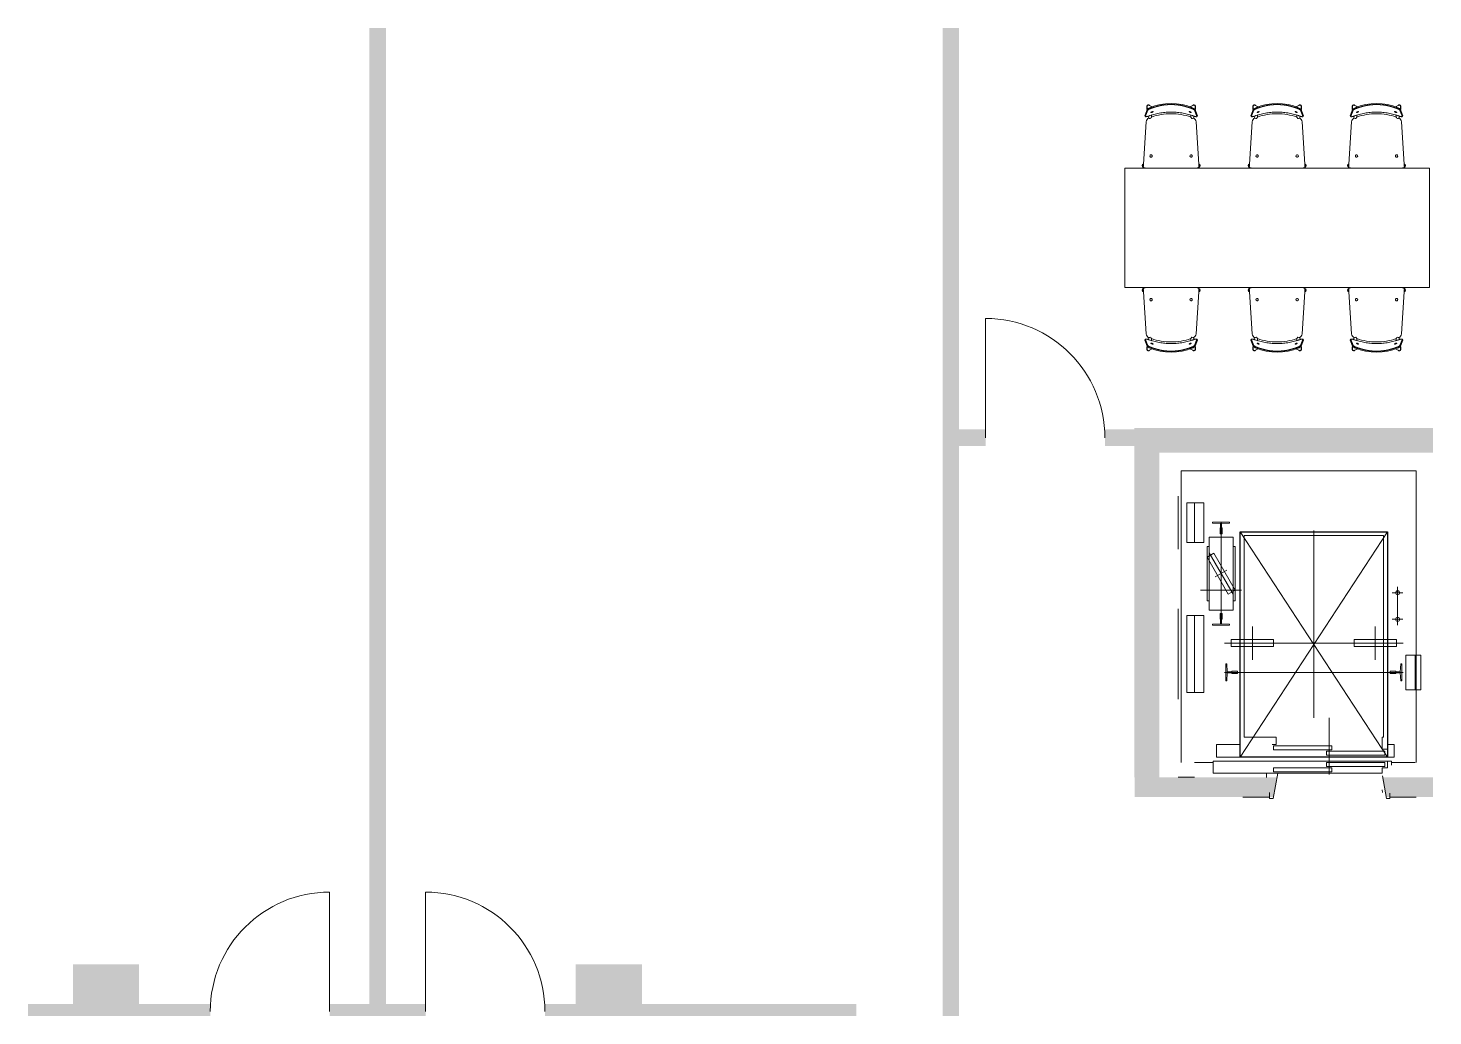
# Model space of a CAD drawing. Header units: millimetres. Extents: x -376000 to 292178, y -193032 to 188048.
# Drawn here: x -182674 to -172074, y -101381 to -93931 of the extents above; entities that cross this region are included whole.
import ezdxf

# ---------------------------------------------------------------- set-up
doc = ezdxf.new("R2010")
doc.units = ezdxf.units.MM
doc.header["$PDMODE"] = 1
doc.header["$PDSIZE"] = -2
for name, color, linetype, lineweight in [('00_一般', 7, 'Continuous', 5), ('02_既存平面-内部建具・サッシ', 7, 'Continuous', 18), ('_什器 (2D)', 7, 'Continuous', 5), ('_区分表-C_A：塗（壁）-2 (2D)', 7, 'Continuous', 5), ('_区分表-オーナー：塗（壁）-3 (2D)', 7, 'Continuous', 5), ('_区分表-リアルゲイト：塗（壁） (2D)', 7, 'Continuous', 5)]:
    doc.layers.add(name, color=color, linetype=linetype, lineweight=lineweight)
for name, color, linetype, lineweight, true_color in [('02_0.25', 1, 'Continuous', 25, 0xff0000), ('03_0.15', 7, 'Continuous', 15, 0x990099), ('04_0.10', 7, 'Continuous', 9, 0x0099ff), ('08_ハッチ・色', 7, 'Continuous', 5, 0x888888)]:
    doc.layers.add(name, color=color, linetype=linetype, lineweight=lineweight, true_color=true_color)

# ---------------------------------------------------------------- blocks, each defined once
blk = doc.blocks.new('グループ-475')
at = {"layer": '04_0.10', "flags": 128}
for points in [[(162, 208, 0.200076), (-162, 208, 0.023991), (-172, 203), (-172, 203, 0.061295), (-179, 198), (-179, 198, 0.12459), (-181, 195), (-194, 161), (-198, 150, 0.182214), (-198, 149), (-195, 143), (-178, 186), (-177, 189, -0.078146), (-176, 190, -0.04244), (-174, 192, -0.02741), (-171, 194, -0.022324), (-167, 197, -0.014304), (-163, 199, -0.01212), (-158, 201, -0.02333), (-121, 214, -0.02527), (-80, 225, -0.050548), (0, 232), (0, 232), (0, 232, -0.050548), (80, 225, -0.02527), (121, 214, -0.02333), (158, 201, -0.01212), (163, 199, -0.014304), (167, 197, -0.022324), (171, 194, -0.02741), (174, 192, -0.04244), (176, 190, -0.078146), (177, 189), (178, 186), (195, 143), (198, 149, 0.182214), (198, 150), (194, 161), (181, 195, 0.12459), (179, 198, 0.061295), (172, 203, 0.023991), (162, 208)], [(0, -248), (184, -248), (185, -248), (186, -248, 0.047973), (196, -246, 0.087447), (206, -243, 0.169024), (209, -239, 0.113499), (210, -236, -0.000786), (209, -224), (209, -216), (189, 103, 0.312257), (166, 131, -0.291651), (157, 128, -0.291651), (150, 134), (149, 138, 0.084378), (0, 163, 0.084378), (-149, 138), (-150, 134, -0.291651), (-157, 128, -0.291651), (-166, 131, 0.312257), (-189, 103), (-209, -216), (-209, -224), (-209, -224, -0.000786), (-210, -236), (-210, -236, 0.113499), (-209, -239, 0.169024), (-206, -243, 0.087447), (-196, -246, 0.047973), (-186, -248), (-185, -248)], [(-160, -156, -0.414214), (-151, -147, -0.414214), (-142, -156, -0.414214), (-151, -165, -0.414214)], [(142, -156, -0.414214), (151, -147, -0.414214), (160, -156, -0.414214), (151, -165, -0.414214)]]:
    blk.add_lwpolyline(points, format="xyb", close=True, dxfattribs=at)
at = {"layer": '04_0.10'}
blk.add_rational_spline([(-195, 142), (-195, 142), (-195, 142), (-194, 141), (-194, 141), (-193, 141), (-192, 141), (-190, 141), (-188, 141), (-181, 142), (-175, 144), (-167, 147), (-160, 149), (0, 203), (160, 149), (167, 147), (175, 144), (181, 142), (188, 141), (190, 141), (192, 141), (193, 141), (194, 141), (194, 141), (195, 142), (195, 142), (195, 142), (195, 142), (195, 143), (187, 164), (178, 186), (178, 187), (177, 189), (177, 189), (176, 190), (175, 191), (174, 192), (173, 193), (171, 194), (169, 195), (167, 197), (165, 198), (163, 199), (160, 200), (158, 201), (139, 209), (121, 214), (100, 220), (80, 225), (40, 233), (0, 232), (-40, 233), (-80, 225), (-100, 220), (-121, 214), (-139, 209), (-158, 201), (-160, 200), (-163, 199), (-165, 198), (-167, 197), (-169, 195), (-171, 194), (-173, 193), (-174, 192), (-175, 191), (-176, 190), (-177, 189), (-177, 189), (-178, 187), (-178, 186), (-187, 164), (-195, 143), (-195, 142), (-195, 142)], [1, 0.987825928512, 1, 0.97986614498, 1, 0.989358035677, 1, 0.99735376588, 1, 0.996714438702, 1, 0.999946519745, 1, 0.947692560128, 1, 0.999946519745, 1, 0.996714438702, 1, 0.99735376588, 1, 0.989358035677, 1, 0.97986614498, 1, 0.987825928512, 1, 1, 1, 1, 1, 1, 1, 0.987860534512, 1, 0.996404122048, 1, 0.99849853769, 1, 0.999003774003, 1, 0.999590866625, 1, 0.999706275757, 1, 0.99891198391, 1, 0.998723642503, 1, 0.994902848998, 1, 0.994902848998, 1, 0.998723642503, 1, 0.99891198391, 1, 0.999706275757, 1, 0.999590866625, 1, 0.999003774003, 1, 0.99849853769, 1, 0.996404122048, 1, 0.987860534512, 1, 1, 1, 1, 1, 1, 1], degree=2, knots=[0, 0, 0, 0.000312, 0.000312, 0.001484, 0.001484, 0.003913, 0.003913, 0.00819, 0.00819, 0.023742, 0.023742, 0.042412, 0.042412, 0.41243, 0.41243, 0.431101, 0.431101, 0.446652, 0.446652, 0.45093, 0.45093, 0.453358, 0.453358, 0.45453, 0.45453, 0.454842, 0.454842, 0.455845, 0.455845, 0.509539, 0.509539, 0.51304, 0.51304, 0.514874, 0.514874, 0.517828, 0.517828, 0.52219, 0.52219, 0.528085, 0.528085, 0.53337, 0.53337, 0.540086, 0.540086, 0.585622, 0.585622, 0.634505, 0.634505, 0.727421, 0.727421, 0.820337, 0.820337, 0.86922, 0.86922, 0.914756, 0.914756, 0.921473, 0.921473, 0.926757, 0.926757, 0.932652, 0.932652, 0.937015, 0.937015, 0.939968, 0.939968, 0.941803, 0.941803, 0.945303, 0.945303, 0.998997, 0.998997, 1, 1, 1], dxfattribs=at)
for points in [[(-149, 176), (-147, 177), (-142, 179), (-138, 179), (-135, 179), (-135, 178), (-137, 177), (-141, 175), (-145, 173), (-150, 172), (-152, 173), (-152, 174), (-150, 175), (-149, 176)], [(151, 174), (152, 174), (152, 173), (150, 172), (145, 173), (141, 175), (137, 177), (135, 178), (135, 179), (138, 179), (142, 179), (147, 177), (150, 175), (151, 174)]]:
    blk.add_open_spline(points, degree=2, dxfattribs=at)
blk.add_point((0, 0), dxfattribs=at)
blk = doc.blocks.new('グループ-476')
at = {"layer": '04_0.10', "flags": 128}
for points in [[(-164, 226, 0.318902), (-175, 231, 0.318726), (-183, 221), (-183, 215), (-183, 209, 0.008176), (-184, 202, 0.179741), (-181, 196), (-181, 196, -0.001946), (-182, 201, -0.062958), (-182, 203), (-181, 221, -0.251613), (-176, 228, -0.251613), (-168, 228)], [(183, 215), (183, 221, 0.318726), (175, 231, 0.318902), (164, 226), (168, 228, -0.251613), (176, 228, -0.251613), (181, 221), (182, 203), (182, 203, -0.062958), (182, 201), (182, 201), (182, 201, -0.001946), (181, 196, 0.179741), (184, 202, 0.008176), (183, 209)], [(-208, -241, -0.065696), (-209, -239, -0.0366), (-210, -238, -0.306892), (-217, -227, -0.306892), (-209, -216), (-208, -214, 0.320517), (-219, -227, 0.320517), (-210, -241, 0.026152), (-208, -241)], [(208, -241, 0.065696), (209, -239, 0.0366), (210, -238, 0.306892), (217, -227, 0.306892), (209, -216), (208, -214, -0.320517), (219, -227, -0.320517), (210, -241, -0.026152), (208, -241)]]:
    blk.add_lwpolyline(points, format="xyb", close=True, dxfattribs=at)
at = {"layer": '04_0.10'}
blk.add_point((0, 0), dxfattribs=at)
blk = doc.blocks.new('グループ-477')
at = {"layer": '04_0.10', "flags": 128}
for points in [[(-158, 150, -0.005004), (-173, 145), (-173, 145), (-170, 130, -0.030854), (-166, 131, 0.281937), (-157, 128, 0.281937), (-150, 134), (-145, 154, 0.006899), (-158, 150)], [(173, 145, -0.005004), (158, 150, 0.006899), (145, 154), (150, 134, 0.281937), (157, 128, 0.281937), (166, 131, -0.030854), (170, 130)]]:
    blk.add_lwpolyline(points, format="xyb", close=True, dxfattribs=at)
at = {"layer": '04_0.10'}
blk.add_point((0, 0), dxfattribs=at)
blk = doc.blocks.new('グループ-478')
at = {"layer": '04_0.10', "flags": 128}
for points in [[(-159, 209, -0.010844), (-142, 216), (-168, 228, 0.251613), (-176, 228, 0.251613), (-181, 221), (-182, 203), (-182, 203, 0.062958), (-182, 201), (-182, 201), (-182, 201, 0.002492), (-181, 194), (-181, 194), (-181, 195, -0.12459), (-179, 198, -0.061295), (-172, 203, -0.030625), (-159, 209)], [(181, 194), (181, 194, 0.002492), (182, 201), (182, 201), (182, 201, 0.062958), (182, 203), (182, 203), (181, 221, 0.251613), (176, 228, 0.251613), (168, 228), (142, 216, -0.010844), (159, 209, -0.030625), (172, 203, -0.061295), (179, 198, -0.12459), (181, 195)], [(-209, -216), (-209, -216, 0.306892), (-217, -227, 0.306892), (-210, -238, -0.076581), (-210, -236, 0.000786), (-209, -224)], [(210, -238, 0.306892), (217, -227, 0.306892), (209, -216), (209, -216), (209, -224, 0.000786), (210, -236, -0.076581), (210, -238)]]:
    blk.add_lwpolyline(points, format="xyb", close=True, dxfattribs=at)
at = {"layer": '04_0.10'}
blk.add_point((0, 0), dxfattribs=at)
blk = doc.blocks.new('グループ-479')
at = {"layer": '04_0.10', "flags": 128}
for points in [[(-160, -156, -0.414214), (-151, -147, -0.414214), (-142, -156, -0.414214), (-151, -165, -0.414214)], [(142, -156, -0.414214), (151, -147, -0.414214), (160, -156, -0.414214), (151, -165, -0.414214)]]:
    blk.add_lwpolyline(points, format="xyb", close=True, dxfattribs=at)
at = {"layer": '04_0.10'}
for points in [[(-149, 176), (-150, 175), (-152, 174), (-152, 173), (-150, 172), (-145, 173), (-141, 175), (-137, 177), (-135, 178), (-135, 179), (-138, 179), (-142, 179), (-147, 177), (-149, 176)], [(147, 173), (150, 172), (152, 173), (152, 174), (150, 175), (147, 177), (142, 179), (138, 179), (135, 179), (135, 178), (137, 177), (141, 175), (145, 173), (147, 173)]]:
    blk.add_open_spline(points, degree=2, dxfattribs=at)
blk.add_point((0, 0), dxfattribs=at)
blk = doc.blocks.new('STANDARD')
at = {"layer": '04_0.10'}
for name in ['グループ-476', 'グループ-478', 'グループ-475', 'グループ-477', 'グループ-479']:
    blk.add_blockref(name, (0, 0), dxfattribs=at)
blk = doc.blocks.new('什器 (2D)')
at = {"layer": '04_0.10', "flags": 128}
blk.add_lwpolyline([(-174399, -95888), (-174399, -94988), (-172099, -94988), (-172099, -95888)], close=True, dxfattribs=at)
at = {"layer": '04_0.10', "xscale": -1}
for p in [(-174049, -94740), (-173249, -94740), (-172499, -94740)]:
    blk.add_blockref('Standard', p, dxfattribs=at)
at = {"layer": '04_0.10', "rotation": 180}
for p in [(-174049, -96135), (-173249, -96135), (-172499, -96135)]:
    blk.add_blockref('Standard', p, dxfattribs=at)
blk = doc.blocks.new('グループ-298')
at = {"layer": '03_0.15', "lineweight": 18}
blk.add_line((-175449, -96121), (-175449, -97021), dxfattribs=at)
blk.add_arc((-175449, -97021), 900, 0, 90, dxfattribs=at)
blk = doc.blocks.new('区分表-リアルゲイト：塗（壁） (2D)')
at = {"layer": '08_ハッチ・色', "color": 141}
for points in [[(-180099, -101291), (-179974, -101291), (-180099, -93931), (-179974, -93931)], [(-175774, -101381), (-175649, -101381), (-175774, -93931), (-175649, -93931)], [(-175449, -97083), (-175449, -96958), (-175649, -97083), (-175649, -96958)], [(-174326, -97083), (-174326, -96958), (-174549, -97083), (-174549, -96958)]]:
    blk.add_solid(points, dxfattribs=at)
at = {"layer": '02_既存平面-内部建具・サッシ', "color": 7, "transparency": 33554559}
blk.add_blockref('グループ-298', (0, 0), dxfattribs=at)
blk = doc.blocks.new('グループ-409')
at = {"layer": '04_0.10'}
for p, q in [((-173997, -97461), (-173997, -97861)), ((-173872, -97511), (-173872, -97811))]:
    blk.add_line(p, q, dxfattribs=at)
at = {"layer": '04_0.10', "flags": 128}
blk.add_lwpolyline([(-173931, -97811), (-173802, -97811), (-173802, -97511), (-173931, -97511)], close=True, dxfattribs=at)
blk = doc.blocks.new('グループ-410')
at = {"layer": '00_一般'}
for p, q in [((-173309, -99731), (-173509, -99731)), ((-172399, -99731), (-172199, -99731))]:
    blk.add_line(p, q, dxfattribs=at)
at = {"layer": '00_一般', "flags": 128}
for points in [[(-173329, -99584), (-173329, -99550), (-173244, -99550), (-173278, -99741), (-173306, -99741), (-173306, -99696)], [(-172454, -99571), (-172424, -99741), (-172399, -99741), (-172399, -99701), (-172399, -99701), (-172399, -99701)]]:
    blk.add_lwpolyline(points, dxfattribs=at)
at = {"layer": '04_0.10'}
for p, q in [((-173672, -97663), (-173672, -98427)), ((-173528, -99430), (-172416, -97729)), ((-173528, -97729), (-172416, -99430)), ((-172972, -99132), (-172972, -97719)), ((-173762, -97889), (-173582, -98201)), ((-173629, -98020), (-173716, -98070)), ((-172340, -98145), (-172340, -98435)), ((-172300, -98190), (-172380, -98190)), ((-173436, -98443), (-173436, -98696)), ((-172509, -98443), (-172509, -98696)), ((-172300, -98390), (-172380, -98390)), ((-173646, -98570), (-172299, -98570)), ((-173647, -98790), (-172297, -98790)), ((-172857, -99561), (-172857, -99132)), ((-173872, -99470), (-173731, -99470)), ((-172387, -99470), (-172207, -99470))]:
    blk.add_line(p, q, dxfattribs=at)
at = {"layer": '04_0.10', "flags": 128}
for points in [[(-173668, -97700), (-173668, -97667), (-173609, -97664), (-173609, -97656), (-173736, -97656), (-173736, -97664), (-173676, -97667), (-173676, -97700), (-173680, -97700), (-173680, -97745), (-173664, -97745), (-173664, -97700)], [(-173707, -99430), (-173707, -99334), (-173528, -99334), (-173528, -97729), (-172416, -97729), (-172416, -99334), (-172366, -99334), (-172366, -99430)], [(-173762, -97770), (-173762, -98320), (-173582, -98320), (-173582, -97770)], [(-173778, -97921), (-173618, -98199), (-173566, -98169), (-173726, -97891)], [(-173676, -98389), (-173676, -98423), (-173736, -98426), (-173736, -98434), (-173609, -98434), (-173609, -98426), (-173668, -98423), (-173668, -98389), (-173664, -98389), (-173664, -98345), (-173680, -98345), (-173680, -98389)], [(-173596, -98543), (-173596, -98596), (-173276, -98596), (-173276, -98543)], [(-172669, -98543), (-172669, -98596), (-172349, -98596), (-172349, -98543)], [(-173592, -98786), (-173625, -98786), (-173628, -98726), (-173636, -98726), (-173636, -98853), (-173628, -98853), (-173625, -98794), (-173592, -98794), (-173592, -98798), (-173547, -98798), (-173547, -98782), (-173592, -98782)], [(-172353, -98794), (-172320, -98794), (-172316, -98853), (-172308, -98853), (-172308, -98726), (-172316, -98726), (-172320, -98786), (-172353, -98786), (-172353, -98782), (-172397, -98782), (-172397, -98798), (-172353, -98798)], [(-173277, -99344), (-173277, -99374), (-172837, -99374), (-172837, -99344)], [(-172877, -99384), (-172877, -99414), (-172437, -99414), (-172437, -99384)], [(-173277, -99510), (-173277, -99540), (-172837, -99540), (-172837, -99510)], [(-172877, -99470), (-172877, -99500), (-172437, -99500), (-172437, -99470)]]:
    blk.add_lwpolyline(points, close=True, dxfattribs=at)
for points in [[(-173497, -99279), (-173497, -97759), (-172447, -97759), (-172447, -99279)], [(-173762, -97840), (-173777, -97840), (-173777, -98250), (-173762, -98250)], [(-173582, -97840), (-173567, -97840), (-173567, -98250), (-173582, -98250)], [(-173497, -99279), (-173257, -99279), (-173257, -99279), (-173257, -99334), (-173287, -99334)], [(-172447, -99279), (-172457, -99279), (-172457, -99370), (-172417, -99370), (-172417, -99430)], [(-172387, -99490), (-172387, -99460), (-173731, -99460), (-173731, -99551), (-172457, -99551), (-172457, -99510), (-172417, -99510), (-172417, -99460)]]:
    blk.add_lwpolyline(points, dxfattribs=at)
at = {"layer": '04_0.10'}
for centre in [(-172340, -98190), (-172340, -98390)]:
    blk.add_circle(centre, 15, dxfattribs=at)
blk = doc.blocks.new('グループ-411')
at = {"layer": '00_一般'}
blk.add_line((-172454, -99697), (-172457, -99676), dxfattribs=at)
at = {"layer": '04_0.10'}
for p, q in [((-173827, -98171), (-173517, -98171)), ((-173997, -98311), (-173997, -98991)), ((-173872, -98362), (-173872, -98942)), ((-172207, -98661), (-172207, -98921)), ((-173997, -99581), (-173872, -99581))]:
    blk.add_line(p, q, dxfattribs=at)
at = {"layer": '04_0.10', "flags": 128}
for points in [[(-173931, -98361), (-173931, -98941), (-173802, -98941), (-173802, -98361)], [(-172277, -98661), (-172277, -98921), (-172164, -98921), (-172164, -98661)]]:
    blk.add_lwpolyline(points, close=True, dxfattribs=at)
at = {"layer": '04_0.10'}
for name in ['グループ-409', 'グループ-410']:
    blk.add_blockref(name, (0, 0), dxfattribs=at)
blk = doc.blocks.new('区分表-C_A：塗（壁）-2 (2D)')
at = {"layer": '08_ハッチ・色', "linetype": 'Continuous', "lineweight": 0, "true_color": 0x80ff00}
for points in [[(-181836, -100991), (-181836, -101291), (-182336, -101291)], [(-182336, -101291), (-182336, -100991), (-181836, -100991)], [(-178541, -101291), (-178541, -100991), (-178041, -100991)], [(-178041, -100991), (-178041, -101291), (-178541, -101291)]]:
    blk.add_hatch(color=70, dxfattribs=at).paths.add_polyline_path(points)
at = {"layer": '02_0.25', "flags": 128}
blk.add_lwpolyline([(-173528, -97729), (-172416, -97729), (-172416, -99430), (-173528, -99430)], close=True, dxfattribs=at)
at = {"layer": '04_0.10'}
for p, q in [((-173974, -97271), (-173974, -99471)), ((-173974, -97271), (-172199, -97271)), ((-173974, -97271), (-172199, -97271)), ((-172199, -97271), (-172199, -99471))]:
    blk.add_line(p, q, dxfattribs=at)
at = {"layer": '08_ハッチ・色', "color": 70, "true_color": 0x80ff00}
for points in [[(-172074, -96946), (-174326, -96946), (-172074, -97134), (-174326, -97134)], [(-174326, -97084), (-174326, -99581), (-174138, -97084), (-174138, -99581)], [(-173278, -99731), (-174324, -99731), (-173250, -99581), (-174324, -99581)], [(-172427, -99731), (-172074, -99731), (-172457, -99581), (-172074, -99581)]]:
    blk.add_solid(points, dxfattribs=at)
at = {"layer": '04_0.10'}
blk.add_blockref('グループ-411', (0, 0), dxfattribs=at)
blk = doc.blocks.new('グループ-436')
at = {"layer": '03_0.15'}
blk.add_line((-180399, -100447), (-180399, -101347), dxfattribs=at)
blk.add_arc((-180399, -101347), 900, 90, 180, dxfattribs=at)
blk = doc.blocks.new('グループ-437')
at = {"layer": '03_0.15'}
blk.add_line((-179674, -100447), (-179674, -101347), dxfattribs=at)
blk.add_arc((-179674, -101347), 900, 0, 90, dxfattribs=at)
blk = doc.blocks.new('区分表-オーナー：塗（壁）-3 (2D)')
at = {"layer": '08_ハッチ・色', "color": 141}
for points in [[(-181299, -101381), (-181299, -101291), (-182674, -101381), (-182674, -101291)], [(-180399, -101381), (-180399, -101291), (-179674, -101381), (-179674, -101291)], [(-178774, -101381), (-178774, -101291), (-176424, -101381), (-176424, -101291)]]:
    blk.add_solid(points, dxfattribs=at)
at = {"layer": '02_既存平面-内部建具・サッシ', "color": 7, "transparency": 33554559}
for name in ['グループ-436', 'グループ-437']:
    blk.add_blockref(name, (0, 0), dxfattribs=at)

msp = doc.modelspace()

# ---------------------------------------------------------------- block references
at = {"layer": '_什器 (2D)'}
msp.add_blockref('什器 (2D)', (0, 0), dxfattribs=at)
at = {"layer": '_区分表-C_A：塗（壁）-2 (2D)'}
msp.add_blockref('区分表-C_A：塗（壁）-2 (2D)', (0, 0), dxfattribs=at)
at = {"layer": '_区分表-オーナー：塗（壁）-3 (2D)'}
msp.add_blockref('区分表-オーナー：塗（壁）-3 (2D)', (0, 0), dxfattribs=at)
at = {"layer": '_区分表-リアルゲイト：塗（壁） (2D)'}
msp.add_blockref('区分表-リアルゲイト：塗（壁） (2D)', (0, 0), dxfattribs=at)

doc.saveas('drawing.dxf')
